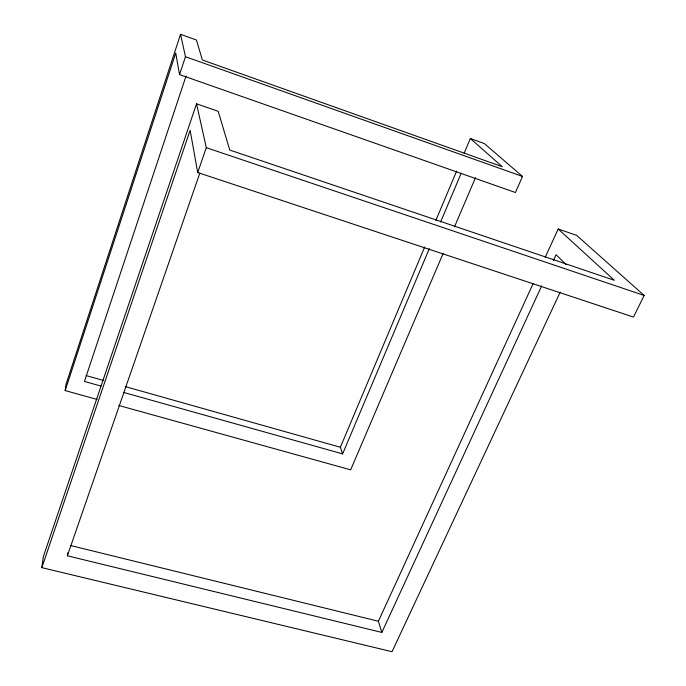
<?xml version="1.0" encoding="UTF-8"?>
<svg xmlns="http://www.w3.org/2000/svg" width="686" height="686" viewBox="0 0 686 686"><rect width="100%" height="100%" fill="white"/><g stroke="black" fill="none" stroke-linecap="round" stroke-linejoin="round"><path stroke-width="1.03" d="M541.726 285.796L381.845 632.432L67.382 555.789L67.674 552.839M560.222 292.09L392.032 651.7L41.855 567.648L43.329 556.698L196.539 103.809L218.199 111.304L229.733 150.028L614.304 280.282L558.181 228.978L545.241 257.207M97.12 399.449L65.17 390.574L66.019 384.314L180.538 34.3L196.453 40.02L202.353 59.982L502.229 166.689L470.339 138.521L464.113 153.312M65.17 390.574L175.736 53.028L179.552 74.603L515.426 192.509L522.509 176.448L484.367 143.563L470.339 138.521M179.552 74.603L185.469 56.706L180.538 34.3M186.06 75.992L84.455 381.433L100.911 386.046M41.855 567.648L190.133 130.289L197.714 172.538L633.478 317.061L644.145 295.452L576.652 235.375L558.181 228.978M197.714 172.538L206.306 147.67L196.539 103.809M67.382 555.789L199.806 173.172M123.54 392.401L342.606 453.883L340.385 447.255L424.668 247.02M435.876 220.386L456.636 171.071M342.606 453.883L429.316 248.658M440.575 222.024L461.001 173.678M443.139 253.417L350.666 469.85L118.764 405.46M454.484 226.86L475.501 177.674M381.845 632.432L378.398 621.242L533.193 283.49M553.37 260.551L556.054 254.72L565.941 264.419M70.547 545.507L378.398 621.242M86.119 375.551L103.62 380.49M125.238 386.587L340.385 447.255M206.306 147.67L644.145 295.452M185.469 56.706L522.509 176.448"/></g></svg>
